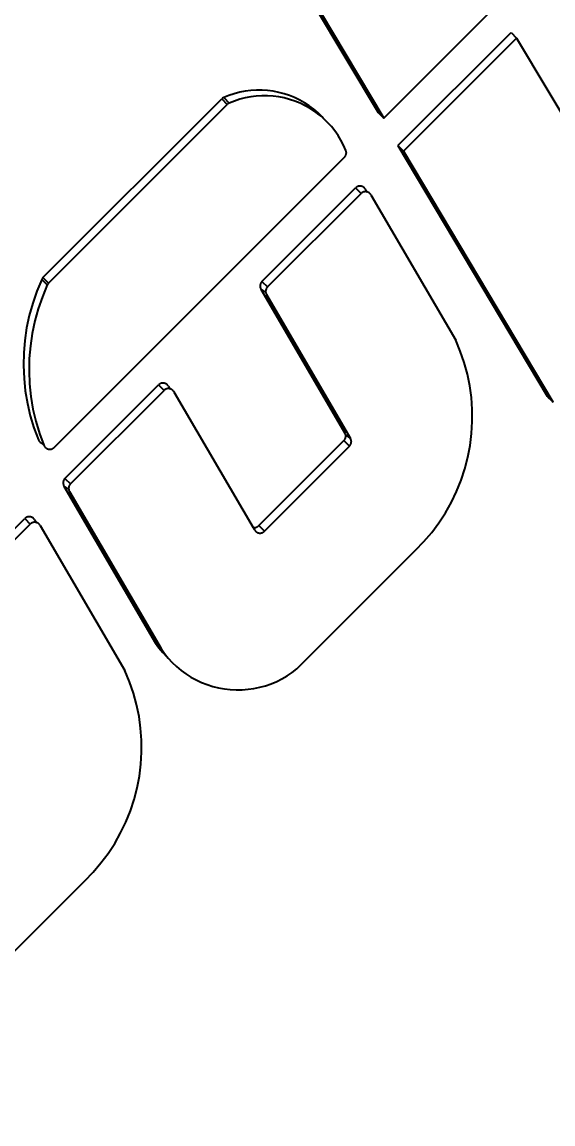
# Model space of a CAD drawing. Header units: millimetres. Extents: x 5625199 to 7433318, y -3316392 to -2552493.
# Drawn here: x 5960301.7 to 5960388.9, y -2698043.6 to -2697862.4 of the extents above; entities that cross this region are included whole.
import ezdxf

# ---------------------------------------------------------------- set-up
doc = ezdxf.new("R2010")
doc.units = ezdxf.units.MM
doc.header["$PDMODE"] = 35
doc.header["$PDSIZE"] = -10
doc.layers.add('155', color=155, linetype='Continuous')
doc.styles.add('标注-尺寸', font='simplex.shx', dxfattribs={"width": 0.7})
doc.dimstyles.new('MS55', dxfattribs={"dimscale": 0, "dimtxt": 5, "dimasz": 1, "dimexe": 1, "dimexo": 0.8, "dimgap": 1, "dimtad": 1, "dimdec": 0, "dimrnd": 5, "dimdsep": 46, "dimtxsty": '标注-尺寸', "dimblk": 'ARCHTICK', "dimcen": 0, "dimdle": 0.5, "dimclrd": 256, "dimclre": 256, "dimclrt": 50, "dimadec": 0, "dimazin": 0, "dimtfac": 1, "dimtdec": 0, "dimtix": 1, "dimtofl": 0, "dimtmove": 2, "dimatfit": 3, "dimldrblk": 'jt2', "dimfxl": 6, "dimfxlon": 1, "dimtvp": 1, "dimtolj": 1, "dimtzin": 0, "dimarcsym": 0})

# ---------------------------------------------------------------- blocks, each defined once
blk = doc.blocks.new('G$C09184D01')
at = {"color": 8}
for p, q in [((367.23, 406.83), (377.66, 389.33)), ((368.15, 405.92), (378.58, 388.41)), ((378.58, 388.41), (397.17, 407)), ((380.91, 383.89), (399.5, 402.48)), ((399.5, 402.48), (400.41, 401.56)), ((381.82, 382.97), (400.41, 401.56)), ((400.41, 401.56), (414.27, 378.3)), ((322.58, 362.18), (351.96, 391.57)), ((352.01, 391.61), (351.96, 391.57)), ((351.96, 391.57), (352.88, 390.65)), ((352.06, 391.65), (352.01, 391.61)), ((352.11, 391.69), (352.06, 391.65)), ((352.17, 391.72), (352.11, 391.69)), ((352.22, 391.75), (352.17, 391.72)), ((352.28, 391.78), (352.22, 391.75)), ((353.14, 392.13), (352.28, 391.78)), ((352.28, 391.78), (353.19, 390.87)), ((354.02, 392.41), (353.14, 392.13)), ((354.91, 392.65), (354.02, 392.41)), ((354.93, 391.5), (354.05, 391.21)), ((355.82, 392.82), (354.91, 392.65)), ((355.82, 391.73), (354.93, 391.5)), ((356.73, 392.94), (355.82, 392.82)), ((356.73, 391.91), (355.82, 391.73)), ((357.65, 393), (356.73, 392.94)), ((357.64, 392.03), (356.73, 391.91)), ((358.57, 392.08), (357.64, 392.03)), ((358.58, 392.99), (357.65, 393)), ((359.49, 392.08), (358.57, 392.08)), ((359.5, 392.93), (358.58, 392.99)), ((360.41, 392.02), (359.49, 392.08)), ((360.41, 392.82), (359.5, 392.93)), ((361.32, 392.64), (360.41, 392.82)), ((361.33, 391.9), (360.41, 392.02)), ((362.21, 392.4), (361.32, 392.64)), ((362.23, 391.73), (361.33, 391.9)), ((363.09, 392.11), (362.21, 392.4)), ((363.12, 391.49), (362.23, 391.73)), ((363.94, 391.77), (363.09, 392.11)), ((364, 391.2), (363.12, 391.49)), ((364.77, 391.36), (363.94, 391.77)), ((365.58, 390.91), (364.77, 391.36)), ((323.5, 361.27), (352.88, 390.65)), ((352.92, 390.7), (352.88, 390.65)), ((352.97, 390.74), (352.92, 390.7)), ((353.03, 390.78), (352.97, 390.74)), ((353.08, 390.81), (353.03, 390.78)), ((353.14, 390.84), (353.08, 390.81)), ((353.19, 390.87), (353.14, 390.84)), ((354.05, 391.21), (353.19, 390.87)), ((364.85, 390.85), (364, 391.2)), ((365.68, 390.45), (364.85, 390.85)), ((366.35, 390.41), (365.58, 390.91)), ((366.49, 390), (365.68, 390.45)), ((367.09, 389.86), (366.35, 390.41)), ((367.26, 389.5), (366.49, 390)), ((367.79, 389.26), (367.09, 389.86)), ((368, 388.94), (367.26, 389.5)), ((368.45, 388.62), (367.79, 389.26)), ((368.45, 388.62), (368, 388.94)), ((368.65, 388.39), (368.45, 388.62)), ((368.7, 388.35), (368.65, 388.39)), ((369.36, 387.7), (368.7, 388.35)), ((377.66, 389.33), (378.58, 388.41)), ((369.98, 387.02), (369.36, 387.7)), ((370.56, 386.3), (369.98, 387.02)), ((371.09, 385.54), (370.56, 386.3)), ((371.56, 384.76), (371.09, 385.54)), ((371.99, 383.94), (371.56, 384.76)), ((372.36, 383.09), (371.99, 383.94)), ((372.33, 382.25), (372.36, 382.31)), ((372.39, 383.03), (372.36, 383.09)), ((372.36, 382.31), (372.38, 382.37)), ((372.38, 382.37), (372.4, 382.43)), ((372.41, 382.97), (372.39, 383.03)), ((372.4, 382.43), (372.42, 382.5)), ((372.42, 382.9), (372.41, 382.97)), ((372.43, 382.83), (372.42, 382.9)), ((372.42, 382.5), (372.43, 382.57)), ((372.44, 382.77), (372.43, 382.83)), ((372.43, 382.57), (372.44, 382.63)), ((372.44, 382.7), (372.44, 382.77)), ((372.44, 382.63), (372.44, 382.7)), ((380.91, 383.89), (405.46, 342.68)), ((380.91, 383.89), (381.82, 382.97)), ((381.82, 382.97), (406.37, 341.77)), ((324.43, 334.27), (372.14, 381.97)), ((372.14, 381.97), (372.18, 382.02)), ((372.18, 382.02), (372.22, 382.08)), ((372.22, 382.08), (372.26, 382.13)), ((372.26, 382.13), (372.3, 382.19)), ((372.3, 382.19), (372.33, 382.25)), ((358.57, 361.55), (373.94, 376.92)), ((373.99, 376.97), (373.94, 376.92)), ((373.94, 376.92), (374.86, 376.01)), ((374.05, 377.01), (373.99, 376.97)), ((374.1, 377.05), (374.05, 377.01)), ((374.16, 377.09), (374.1, 377.05)), ((374.22, 377.12), (374.16, 377.09)), ((374.28, 377.15), (374.22, 377.12)), ((374.34, 377.17), (374.28, 377.15)), ((374.41, 377.19), (374.34, 377.17)), ((374.47, 377.21), (374.41, 377.19)), ((374.54, 377.22), (374.47, 377.21)), ((374.61, 377.23), (374.54, 377.22)), ((374.67, 377.23), (374.61, 377.23)), ((374.74, 377.23), (374.67, 377.23)), ((374.81, 377.22), (374.74, 377.23)), ((374.88, 377.21), (374.81, 377.22)), ((374.94, 377.19), (374.88, 377.21)), ((375.01, 377.17), (374.94, 377.19)), ((375.07, 377.15), (375.01, 377.17)), ((375.13, 377.12), (375.07, 377.15)), ((375.19, 377.09), (375.13, 377.12)), ((375.25, 377.06), (375.19, 377.09)), ((375.3, 377.02), (375.25, 377.06)), ((375.35, 376.98), (375.3, 377.02)), ((375.4, 376.93), (375.35, 376.98)), ((375.45, 376.88), (375.4, 376.93)), ((375.49, 376.83), (375.45, 376.88)), ((359.48, 360.64), (374.86, 376.01)), ((374.91, 376.06), (374.86, 376.01)), ((374.96, 376.1), (374.91, 376.06)), ((375.01, 376.14), (374.96, 376.1)), ((375.07, 376.18), (375.01, 376.14)), ((375.13, 376.21), (375.07, 376.18)), ((375.19, 376.24), (375.13, 376.21)), ((375.26, 376.26), (375.19, 376.24)), ((375.32, 376.28), (375.26, 376.26)), ((375.39, 376.3), (375.32, 376.28)), ((375.45, 376.31), (375.39, 376.3)), ((375.52, 376.31), (375.45, 376.31)), ((375.53, 376.77), (375.49, 376.83)), ((375.59, 376.32), (375.52, 376.31)), ((375.57, 376.72), (375.53, 376.77)), ((375.82, 376.29), (375.57, 376.72)), ((375.65, 376.31), (375.59, 376.32)), ((375.72, 376.31), (375.65, 376.31)), ((375.79, 376.3), (375.72, 376.31)), ((375.85, 376.28), (375.79, 376.3)), ((375.82, 376.29), (375.85, 376.28)), ((375.92, 376.26), (375.85, 376.28)), ((375.98, 376.24), (375.92, 376.26)), ((376.04, 376.21), (375.98, 376.24)), ((376.1, 376.18), (376.04, 376.21)), ((376.16, 376.14), (376.1, 376.18)), ((376.22, 376.11), (376.16, 376.14)), ((376.27, 376.06), (376.22, 376.11)), ((376.32, 376.02), (376.27, 376.06)), ((376.36, 375.97), (376.32, 376.02)), ((376.41, 375.92), (376.36, 375.97)), ((376.45, 375.86), (376.41, 375.92)), ((376.48, 375.8), (376.45, 375.86)), ((376.48, 375.8), (390.41, 351.92)), ((322.37, 361.88), (321.57, 359.96)), ((322.4, 361.94), (322.37, 361.88)), ((322.37, 361.88), (323.29, 360.97)), ((322.43, 361.99), (322.4, 361.94)), ((322.46, 362.04), (322.43, 361.99)), ((322.5, 362.09), (322.46, 362.04)), ((323.29, 360.97), (322.48, 359.04)), ((322.54, 362.14), (322.5, 362.09)), ((322.58, 362.18), (322.54, 362.14)), ((322.58, 362.18), (323.5, 361.27)), ((323.31, 361.02), (323.29, 360.97)), ((323.34, 361.08), (323.31, 361.02)), ((323.38, 361.13), (323.34, 361.08)), ((323.41, 361.18), (323.38, 361.13)), ((323.45, 361.23), (323.41, 361.18)), ((323.5, 361.27), (323.45, 361.23)), ((358.28, 360.98), (358.27, 360.92)), ((358.27, 360.92), (358.27, 360.85)), ((358.27, 360.85), (358.27, 360.79)), ((358.27, 360.79), (358.27, 360.72)), ((358.27, 360.72), (358.28, 360.66)), ((358.29, 361.05), (358.28, 360.98)), ((358.28, 360.66), (358.29, 360.6)), ((358.31, 361.11), (358.29, 361.05)), ((358.29, 360.6), (358.3, 360.53)), ((358.3, 360.53), (358.32, 360.47)), ((358.33, 361.17), (358.31, 361.11)), ((358.35, 361.23), (358.33, 361.17)), ((358.38, 361.29), (358.35, 361.23)), ((358.41, 361.35), (358.38, 361.29)), ((358.45, 361.4), (358.41, 361.35)), ((358.48, 361.45), (358.45, 361.4)), ((358.52, 361.5), (358.48, 361.45)), ((358.57, 361.55), (358.52, 361.5)), ((358.57, 361.55), (359.48, 360.64)), ((359.4, 360.54), (359.36, 360.49)), ((359.44, 360.59), (359.4, 360.54)), ((359.48, 360.64), (359.44, 360.59)), ((321.57, 359.96), (320.89, 357.98)), ((322.48, 359.04), (321.8, 357.07)), ((358.32, 360.47), (358.35, 360.41)), ((358.35, 360.41), (358.38, 360.35)), ((358.38, 360.35), (358.41, 360.3)), ((358.41, 360.3), (372.2, 336.63)), ((358.41, 360.3), (359.19, 359.75)), ((359.19, 360.07), (359.18, 360.01)), ((359.18, 360.01), (359.18, 359.94)), ((359.18, 359.94), (359.18, 359.88)), ((359.18, 359.88), (359.18, 359.81)), ((359.18, 359.81), (359.19, 359.75)), ((359.2, 360.13), (359.19, 360.07)), ((359.19, 359.75), (359.2, 359.68)), ((359.22, 360.2), (359.2, 360.13)), ((359.2, 359.68), (359.22, 359.62)), ((359.24, 360.26), (359.22, 360.2)), ((359.22, 359.62), (359.24, 359.56)), ((359.26, 360.32), (359.24, 360.26)), ((359.24, 359.56), (359.26, 359.5)), ((359.29, 360.38), (359.26, 360.32)), ((359.26, 359.5), (359.29, 359.44)), ((359.32, 360.43), (359.29, 360.38)), ((359.29, 359.44), (359.32, 359.38)), ((359.36, 360.49), (359.32, 360.43)), ((359.32, 359.38), (373.12, 335.72)), ((320.89, 357.98), (320.33, 355.97)), ((321.8, 357.07), (321.24, 355.06)), ((320.33, 355.97), (319.9, 353.93)), ((319.9, 353.93), (319.59, 351.87)), ((321.24, 355.06), (320.81, 353.02)), ((319.59, 351.87), (319.42, 349.79)), ((320.81, 353.02), (320.51, 350.96)), ((391.17, 350.1), (390.41, 351.92)), ((319.42, 349.79), (319.38, 347.71)), ((320.51, 350.96), (320.33, 348.88)), ((391.81, 348.24), (391.17, 350.1)), ((320.33, 348.88), (320.29, 346.8)), ((392.33, 346.33), (391.81, 348.24)), ((319.38, 347.71), (319.47, 345.62)), ((320.29, 346.8), (320.38, 344.71)), ((392.72, 344.4), (392.33, 346.33)), ((319.47, 345.62), (319.68, 343.55)), ((320.38, 344.71), (320.6, 342.64)), ((326.19, 329.17), (341.57, 344.55)), ((341.62, 344.59), (341.57, 344.55)), ((341.57, 344.55), (342.48, 343.63)), ((341.67, 344.63), (341.62, 344.59)), ((341.72, 344.67), (341.67, 344.63)), ((341.78, 344.71), (341.72, 344.67)), ((341.84, 344.74), (341.78, 344.71)), ((341.9, 344.77), (341.84, 344.74)), ((341.96, 344.79), (341.9, 344.77)), ((342.03, 344.81), (341.96, 344.79)), ((342.09, 344.83), (342.03, 344.81)), ((342.16, 344.84), (342.09, 344.83)), ((342.23, 344.85), (342.16, 344.84)), ((342.3, 344.85), (342.23, 344.85)), ((342.36, 344.85), (342.3, 344.85)), ((342.43, 344.84), (342.36, 344.85)), ((342.5, 344.83), (342.43, 344.84)), ((342.56, 344.82), (342.5, 344.83)), ((342.63, 344.8), (342.56, 344.82)), ((342.69, 344.77), (342.63, 344.8)), ((342.75, 344.74), (342.69, 344.77)), ((342.81, 344.71), (342.75, 344.74)), ((342.87, 344.68), (342.81, 344.71)), ((342.92, 344.64), (342.87, 344.68)), ((342.98, 344.6), (342.92, 344.64)), ((343.03, 344.55), (342.98, 344.6)), ((343.07, 344.5), (343.03, 344.55)), ((343.11, 344.45), (343.07, 344.5)), ((343.15, 344.39), (343.11, 344.45)), ((343.19, 344.34), (343.15, 344.39)), ((343.19, 344.34), (343.44, 343.91)), ((392.99, 342.45), (392.72, 344.4)), ((319.68, 343.55), (320.03, 341.5)), ((320.6, 342.64), (320.94, 340.58)), ((327.1, 328.26), (342.48, 343.63)), ((342.53, 343.68), (342.48, 343.63)), ((342.58, 343.72), (342.53, 343.68)), ((342.63, 343.76), (342.58, 343.72)), ((342.69, 343.8), (342.63, 343.76)), ((342.75, 343.83), (342.69, 343.8)), ((342.81, 343.86), (342.75, 343.83)), ((342.88, 343.88), (342.81, 343.86)), ((342.94, 343.9), (342.88, 343.88)), ((343.01, 343.92), (342.94, 343.9)), ((343.07, 343.93), (343.01, 343.92)), ((343.14, 343.93), (343.07, 343.93)), ((343.21, 343.94), (343.14, 343.93)), ((343.28, 343.93), (343.21, 343.94)), ((343.34, 343.93), (343.28, 343.93)), ((343.41, 343.92), (343.34, 343.93)), ((343.47, 343.9), (343.41, 343.92)), ((343.44, 343.91), (343.47, 343.9)), ((343.54, 343.88), (343.47, 343.9)), ((343.6, 343.86), (343.54, 343.88)), ((343.66, 343.83), (343.6, 343.86)), ((343.72, 343.8), (343.66, 343.83)), ((343.78, 343.77), (343.72, 343.8)), ((343.84, 343.73), (343.78, 343.77)), ((343.89, 343.68), (343.84, 343.73)), ((343.94, 343.64), (343.89, 343.68)), ((343.98, 343.59), (343.94, 343.64)), ((344.03, 343.54), (343.98, 343.59)), ((344.07, 343.48), (344.03, 343.54)), ((344.1, 343.42), (344.07, 343.48)), ((344.1, 343.42), (357.1, 321.12)), ((393.13, 340.48), (392.99, 342.45)), ((405.46, 342.68), (405.49, 342.62)), ((405.49, 342.62), (405.53, 342.57)), ((405.53, 342.57), (405.58, 342.52)), ((405.58, 342.52), (405.62, 342.47)), ((405.62, 342.47), (405.67, 342.42)), ((405.67, 342.42), (405.73, 342.38)), ((320.03, 341.5), (320.5, 339.47)), ((405.73, 342.38), (405.78, 342.34)), ((405.78, 342.34), (405.81, 342.32)), ((405.81, 342.32), (406.37, 341.77)), ((406.37, 341.77), (406.41, 341.71)), ((320.5, 339.47), (321.1, 337.47)), ((320.94, 340.58), (321.42, 338.56)), ((393.14, 338.51), (393.13, 340.48)), ((321.1, 337.47), (321.83, 335.52)), ((321.42, 338.56), (322.02, 336.56)), ((393.03, 336.54), (393.14, 338.51)), ((321.83, 335.52), (321.86, 335.46)), ((321.86, 335.46), (321.89, 335.4)), ((321.89, 335.4), (321.92, 335.35)), ((321.92, 335.35), (321.96, 335.29)), ((321.96, 335.29), (322, 335.24)), ((322, 335.24), (322.04, 335.19)), ((322.02, 336.56), (322.74, 334.61)), ((322.04, 335.19), (322.09, 335.15)), ((358.06, 321.4), (372.04, 335.38)), ((372.04, 335.38), (372.08, 335.43)), ((372.04, 335.38), (372.95, 334.47)), ((372.08, 335.43), (372.13, 335.48)), ((372.13, 335.48), (372.16, 335.53)), ((372.16, 335.53), (372.2, 335.58)), ((372.23, 336.57), (372.2, 336.63)), ((372.2, 335.58), (372.23, 335.64)), ((372.26, 336.52), (372.23, 336.57)), ((372.23, 335.64), (372.26, 335.7)), ((372.28, 336.46), (372.26, 336.52)), ((372.26, 335.7), (372.28, 335.76)), ((372.3, 336.39), (372.28, 336.46)), ((372.28, 335.76), (372.3, 335.82)), ((372.32, 336.33), (372.3, 336.39)), ((372.3, 335.82), (372.32, 335.88)), ((372.33, 336.27), (372.32, 336.33)), ((372.32, 335.88), (372.33, 335.95)), ((372.34, 336.2), (372.33, 336.27)), ((372.33, 336.27), (373.12, 335.72)), ((372.33, 335.95), (372.34, 336.01)), ((372.34, 336.14), (372.34, 336.2)), ((372.34, 336.07), (372.34, 336.14)), ((372.34, 336.01), (372.34, 336.07)), ((373.15, 335.66), (373.12, 335.72)), ((373.17, 335.6), (373.15, 335.66)), ((373.2, 335.54), (373.17, 335.6)), ((373.22, 335.48), (373.2, 335.54)), ((373.23, 335.42), (373.22, 335.48)), ((373.24, 335.35), (373.23, 335.42)), ((373.25, 335.29), (373.24, 335.35)), ((373.26, 335.23), (373.25, 335.29)), ((373.26, 335.16), (373.26, 335.23)), ((392.78, 334.58), (393.03, 336.54)), ((322.09, 335.15), (322.14, 335.1)), ((322.14, 335.1), (322.19, 335.06)), ((322.19, 335.06), (322.25, 335.03)), ((322.25, 335.03), (322.3, 335)), ((322.3, 335), (322.36, 334.97)), ((322.36, 334.97), (322.39, 334.95)), ((322.39, 334.95), (322.74, 334.61)), ((322.74, 334.61), (322.77, 334.55)), ((322.77, 334.55), (322.8, 334.49)), ((322.8, 334.49), (322.83, 334.43)), ((322.83, 334.43), (322.87, 334.38)), ((322.87, 334.38), (322.91, 334.33)), ((322.91, 334.33), (322.96, 334.28)), ((322.96, 334.28), (323, 334.23)), ((323, 334.23), (323.05, 334.19)), ((323.05, 334.19), (323.1, 334.15)), ((323.1, 334.15), (323.16, 334.12)), ((323.16, 334.12), (323.22, 334.08)), ((323.22, 334.08), (323.28, 334.05)), ((323.28, 334.05), (323.34, 334.03)), ((323.34, 334.03), (323.4, 334.01)), ((323.4, 334.01), (323.46, 333.99)), ((323.46, 333.99), (323.53, 333.98)), ((323.53, 333.98), (323.59, 333.97)), ((323.59, 333.97), (323.66, 333.96)), ((323.66, 333.96), (323.72, 333.96)), ((323.72, 333.96), (323.79, 333.97)), ((323.79, 333.97), (323.85, 333.98)), ((323.85, 333.98), (323.92, 333.99)), ((323.92, 333.99), (323.98, 334)), ((323.98, 334), (324.04, 334.02)), ((324.04, 334.02), (324.11, 334.05)), ((324.11, 334.05), (324.16, 334.08)), ((324.16, 334.08), (324.22, 334.11)), ((324.22, 334.11), (324.28, 334.14)), ((324.28, 334.14), (324.33, 334.18)), ((324.33, 334.18), (324.38, 334.22)), ((324.38, 334.22), (324.43, 334.27)), ((358.98, 320.49), (372.95, 334.47)), ((372.95, 334.47), (373, 334.51)), ((373, 334.51), (373.04, 334.56)), ((373.04, 334.56), (373.08, 334.62)), ((373.08, 334.62), (373.11, 334.67)), ((373.11, 334.67), (373.14, 334.73)), ((373.14, 334.73), (373.17, 334.78)), ((373.17, 334.78), (373.19, 334.84)), ((373.19, 334.84), (373.21, 334.91)), ((373.21, 334.91), (373.23, 334.97)), ((373.23, 334.97), (373.24, 335.03)), ((373.24, 335.03), (373.25, 335.1)), ((373.25, 335.1), (373.26, 335.16)), ((392.41, 332.64), (392.78, 334.58)), ((391.92, 330.73), (392.41, 332.64)), ((391.3, 328.86), (391.92, 330.73)), ((325.9, 328.6), (325.89, 328.54)), ((325.89, 328.54), (325.89, 328.47)), ((325.89, 328.47), (325.89, 328.41)), ((325.89, 328.41), (325.89, 328.35)), ((325.89, 328.35), (325.9, 328.28)), ((325.91, 328.67), (325.9, 328.6)), ((325.9, 328.28), (325.91, 328.22)), ((325.93, 328.73), (325.91, 328.67)), ((325.91, 328.22), (325.93, 328.15)), ((325.95, 328.79), (325.93, 328.73)), ((325.93, 328.15), (325.95, 328.09)), ((325.97, 328.85), (325.95, 328.79)), ((325.95, 328.09), (325.97, 328.03)), ((326, 328.91), (325.97, 328.85)), ((325.97, 328.03), (326, 327.97)), ((326.03, 328.97), (326, 328.91)), ((326, 327.97), (326.03, 327.92)), ((326.07, 329.02), (326.03, 328.97)), ((326.1, 329.07), (326.07, 329.02)), ((326.15, 329.12), (326.1, 329.07)), ((326.19, 329.17), (326.15, 329.12)), ((326.19, 329.17), (327.1, 328.26)), ((326.89, 327.94), (326.86, 327.88)), ((326.91, 328), (326.89, 327.94)), ((326.94, 328.05), (326.91, 328)), ((326.98, 328.11), (326.94, 328.05)), ((327.02, 328.16), (326.98, 328.11)), ((327.06, 328.21), (327.02, 328.16)), ((327.1, 328.26), (327.06, 328.21)), ((390.56, 327.03), (391.3, 328.86)), ((326.03, 327.92), (341.08, 302.1)), ((326.03, 327.92), (326.81, 327.37)), ((326.81, 327.69), (326.8, 327.63)), ((326.8, 327.63), (326.8, 327.56)), ((326.8, 327.56), (326.8, 327.5)), ((326.8, 327.5), (326.8, 327.43)), ((326.8, 327.43), (326.81, 327.37)), ((326.82, 327.75), (326.81, 327.69)), ((326.81, 327.37), (326.82, 327.3)), ((326.84, 327.82), (326.82, 327.75)), ((326.82, 327.3), (326.84, 327.24)), ((326.86, 327.88), (326.84, 327.82)), ((326.84, 327.24), (326.86, 327.18)), ((326.86, 327.18), (326.88, 327.12)), ((326.88, 327.12), (326.91, 327.06)), ((326.91, 327.06), (326.94, 327)), ((326.94, 327), (341.99, 301.19)), ((389.7, 325.25), (390.56, 327.03)), ((388.73, 323.53), (389.7, 325.25)), ((304.21, 307.19), (319.59, 322.57)), ((319.64, 322.62), (319.59, 322.57)), ((319.59, 322.57), (320.5, 321.66)), ((319.69, 322.66), (319.64, 322.62)), ((319.75, 322.7), (319.69, 322.66)), ((319.8, 322.73), (319.75, 322.7)), ((319.86, 322.77), (319.8, 322.73)), ((319.92, 322.79), (319.86, 322.77)), ((319.99, 322.82), (319.92, 322.79)), ((320.05, 322.84), (319.99, 322.82)), ((320.12, 322.85), (320.05, 322.84)), ((320.18, 322.86), (320.12, 322.85)), ((320.25, 322.87), (320.18, 322.86)), ((320.32, 322.87), (320.25, 322.87)), ((320.39, 322.87), (320.32, 322.87)), ((320.45, 322.86), (320.39, 322.87)), ((320.52, 322.85), (320.45, 322.86)), ((320.59, 322.84), (320.52, 322.85)), ((320.65, 322.82), (320.59, 322.84)), ((320.71, 322.8), (320.65, 322.82)), ((320.77, 322.77), (320.71, 322.8)), ((320.83, 322.74), (320.77, 322.77)), ((320.89, 322.7), (320.83, 322.74)), ((320.95, 322.66), (320.89, 322.7)), ((321, 322.62), (320.95, 322.66)), ((321.05, 322.57), (321, 322.62)), ((321.09, 322.52), (321.05, 322.57)), ((321.14, 322.47), (321.09, 322.52)), ((387.65, 321.87), (388.73, 323.53)), ((305.13, 306.28), (320.5, 321.66)), ((320.55, 321.7), (320.5, 321.66)), ((320.6, 321.75), (320.55, 321.7)), ((320.66, 321.78), (320.6, 321.75)), ((320.72, 321.82), (320.66, 321.78)), ((320.78, 321.85), (320.72, 321.82)), ((320.84, 321.88), (320.78, 321.85)), ((320.9, 321.9), (320.84, 321.88)), ((320.96, 321.92), (320.9, 321.9)), ((321.03, 321.94), (320.96, 321.92)), ((321.1, 321.95), (321.03, 321.94)), ((321.16, 321.96), (321.1, 321.95)), ((321.18, 322.42), (321.14, 322.47)), ((321.23, 321.96), (321.16, 321.96)), ((321.21, 322.36), (321.18, 322.42)), ((321.21, 322.36), (321.46, 321.93)), ((321.3, 321.96), (321.23, 321.96)), ((321.37, 321.95), (321.3, 321.96)), ((321.43, 321.94), (321.37, 321.95)), ((321.5, 321.93), (321.43, 321.94)), ((321.46, 321.93), (321.5, 321.93)), ((321.56, 321.91), (321.5, 321.93)), ((321.63, 321.88), (321.56, 321.91)), ((321.69, 321.86), (321.63, 321.88)), ((321.75, 321.82), (321.69, 321.86)), ((321.8, 321.79), (321.75, 321.82)), ((321.86, 321.75), (321.8, 321.79)), ((321.91, 321.71), (321.86, 321.75)), ((321.96, 321.66), (321.91, 321.71)), ((322.01, 321.61), (321.96, 321.66)), ((322.05, 321.56), (322.01, 321.61)), ((322.09, 321.51), (322.05, 321.56)), ((322.13, 321.45), (322.09, 321.51)), ((322.13, 321.45), (336.05, 297.56)), ((357.1, 321.12), (357.13, 321.12)), ((357.1, 321.12), (357.35, 320.7)), ((357.13, 321.12), (357.2, 321.11)), ((357.2, 321.11), (357.27, 321.1)), ((357.27, 321.1), (357.33, 321.1)), ((357.33, 321.1), (357.4, 321.1)), ((357.35, 320.7), (357.39, 320.64)), ((357.4, 321.1), (357.47, 321.11)), ((357.47, 321.11), (357.54, 321.12)), ((357.54, 321.12), (357.6, 321.13)), ((357.6, 321.13), (357.67, 321.15)), ((357.67, 321.15), (357.73, 321.18)), ((357.73, 321.18), (357.79, 321.21)), ((357.79, 321.21), (357.85, 321.24)), ((357.85, 321.24), (357.91, 321.27)), ((357.91, 321.27), (357.96, 321.31)), ((357.96, 321.31), (358.01, 321.36)), ((358.01, 321.36), (358.06, 321.4)), ((358.06, 321.4), (358.98, 320.49)), ((386.47, 320.29), (387.65, 321.87)), ((357.39, 320.64), (357.43, 320.59)), ((357.43, 320.59), (357.47, 320.53)), ((357.47, 320.53), (357.52, 320.48)), ((357.52, 320.48), (357.57, 320.44)), ((357.57, 320.44), (357.62, 320.4)), ((357.62, 320.4), (357.67, 320.36)), ((357.67, 320.36), (357.73, 320.32)), ((357.73, 320.32), (357.79, 320.29)), ((357.79, 320.29), (357.85, 320.26)), ((357.85, 320.26), (357.92, 320.24)), ((357.92, 320.24), (357.98, 320.22)), ((357.98, 320.22), (358.05, 320.2)), ((358.05, 320.2), (358.11, 320.19)), ((358.11, 320.19), (358.18, 320.19)), ((358.18, 320.19), (358.25, 320.19)), ((358.25, 320.19), (358.31, 320.19)), ((358.31, 320.19), (358.38, 320.19)), ((358.38, 320.19), (358.45, 320.21)), ((358.45, 320.21), (358.51, 320.22)), ((358.51, 320.22), (358.58, 320.24)), ((358.58, 320.24), (358.64, 320.27)), ((358.64, 320.27), (358.7, 320.29)), ((358.7, 320.29), (358.76, 320.33)), ((358.76, 320.33), (358.82, 320.36)), ((358.82, 320.36), (358.87, 320.4)), ((358.87, 320.4), (358.93, 320.44)), ((358.93, 320.44), (358.98, 320.49)), ((385.18, 318.79), (386.47, 320.29)), ((364.29, 297.87), (383.81, 317.38)), ((383.81, 317.38), (385.18, 318.79)), ((341.08, 302.1), (341.64, 301.3)), ((341.08, 302.1), (341.99, 301.19)), ((341.64, 301.3), (342.26, 300.54)), ((341.99, 301.19), (342.56, 300.39)), ((342.26, 300.54), (342.92, 299.82)), ((342.56, 300.39), (343.17, 299.63)), ((342.92, 299.82), (343.17, 299.63)), ((343.17, 299.63), (343.83, 298.91)), ((336.81, 295.75), (336.05, 297.56)), ((343.83, 298.91), (344.54, 298.24)), ((344.54, 298.24), (345.29, 297.61)), ((345.29, 297.61), (346.08, 297.04)), ((362.71, 296.72), (363.52, 297.27)), ((363.52, 297.27), (364.29, 297.87)), ((337.45, 293.88), (336.81, 295.75)), ((346.08, 297.04), (346.9, 296.51)), ((346.9, 296.51), (347.76, 296.04)), ((347.76, 296.04), (348.64, 295.63)), ((348.64, 295.63), (349.55, 295.27)), ((359.16, 295.09), (360.08, 295.41)), ((360.08, 295.41), (360.99, 295.79)), ((360.99, 295.79), (361.86, 296.23)), ((361.86, 296.23), (362.71, 296.72)), ((337.97, 291.98), (337.45, 293.88)), ((349.55, 295.27), (350.48, 294.97)), ((350.48, 294.97), (351.43, 294.74)), ((351.43, 294.74), (352.39, 294.56)), ((352.39, 294.56), (353.36, 294.45)), ((353.36, 294.45), (354.34, 294.4)), ((354.34, 294.4), (355.32, 294.41)), ((355.32, 294.41), (356.29, 294.49)), ((356.29, 294.49), (357.26, 294.63)), ((357.26, 294.63), (358.22, 294.83)), ((358.22, 294.83), (359.16, 295.09)), ((338.37, 290.05), (337.97, 291.98)), ((338.63, 288.09), (338.37, 290.05)), ((338.77, 286.13), (338.63, 288.09)), ((338.79, 284.15), (338.77, 286.13)), ((338.67, 282.18), (338.79, 284.15)), ((338.43, 280.23), (338.67, 282.18)), ((338.06, 278.29), (338.43, 280.23)), ((337.56, 276.38), (338.06, 278.29)), ((336.94, 274.5), (337.56, 276.38)), ((336.2, 272.67), (336.94, 274.5)), ((335.35, 270.89), (336.2, 272.67)), ((334.38, 269.17), (335.35, 270.89)), ((333.3, 267.52), (334.38, 269.17)), ((332.11, 265.94), (333.3, 267.52)), ((330.83, 264.44), (332.11, 265.94)), ((309.94, 243.51), (329.45, 263.03)), ((329.45, 263.03), (330.83, 264.44))]:
    blk.add_line(p, q, dxfattribs=at)
blk = doc.blocks.new('_ArchTick')
at = {"color": 0, "linetype": 'ByBlock', "const_width": 0.4}
blk.add_lwpolyline([(-0.5, -0.5), (0.5, 0.5)], dxfattribs=at)
blk = doc.blocks.new('*D984')
at = {"layer": '155', "lineweight": -2, "ltscale": 500, "transparency": 16777216}
for p, q in [((5957444.95, -2698844.42), (5957444.95, -2697473.96)), ((5957641.56, -2697490.34), (5957412.18, -2697490.34)), ((5957641.56, -2698828.04), (5957412.18, -2698828.04))]:
    blk.add_line(p, q, dxfattribs=at)
at = {"layer": 'Defpoints', "color": 0, "transparency": 16777216}
for p in [(5957444.95, -2697490.34), (5960431.4, -2697490.34), (5958163.19, -2698828.04)]:
    blk.add_point(p, dxfattribs=at)
at = {"layer": '155', "linetype": 'ByBlock', "lineweight": -2, "transparency": 16777216, "xscale": 32.7684199026179, "yscale": 32.7684199026179, "zscale": 32.7684199026179}
for p, rotation in [((5957444.95, -2697490.34), 90), ((5957444.95, -2698828.04), 270)]:
    blk.add_blockref('_ArchTick', p, dxfattribs=dict(at, rotation=rotation))
at = {"layer": '155', "color": 50, "ltscale": 500, "transparency": 16777216, "insert": (5957330.26, -2698159.19), "char_height": 163.842, "attachment_point": 5, "rotation": 90, "style": '标注-尺寸'}
blk.add_mtext('\\A1;1340', dxfattribs=at)
blk = doc.blocks.new('jt2')
at = {"ltscale": 0.1}
blk.add_line((0, 0), (-1, 0), dxfattribs=at)
at = {"color": 6, "ltscale": 0.1}
blk.add_lwpolyline([(-1.2174, 1.2608), (-0.717, 1.5), (0.0191, 0), (-0.717, -1.5), (-1.2174, -1.2608), (0, 0), (-1.2174, 1.2608)], dxfattribs=at)
blk = doc.blocks.new('*D985')
at = {"layer": '155', "lineweight": -2, "ltscale": 500, "transparency": 16777216}
for p, q in [((5957088.27, -2697473.96), (5957088.27, -2699744.42)), ((5957284.88, -2697490.34), (5957055.5, -2697490.34)), ((5957284.88, -2699728.04), (5957055.5, -2699728.04))]:
    blk.add_line(p, q, dxfattribs=at)
at = {"layer": 'Defpoints', "color": 0, "transparency": 16777216}
for p in [(5960431.4, -2697490.34), (5957088.27, -2699728.04), (5960093.15, -2699728.04)]:
    blk.add_point(p, dxfattribs=at)
at = {"layer": '155', "linetype": 'ByBlock', "lineweight": -2, "transparency": 16777216, "xscale": 32.7684199026179, "yscale": 32.7684199026179, "zscale": 32.7684199026179}
for p, rotation in [((5957088.27, -2697490.34), 90), ((5957088.27, -2699728.04), 270)]:
    blk.add_blockref('_ArchTick', p, dxfattribs=dict(at, rotation=rotation))
at = {"layer": '155', "color": 50, "ltscale": 500, "transparency": 16777216, "insert": (5956973.58, -2698609.19), "char_height": 163.842, "attachment_point": 5, "rotation": 90, "style": '标注-尺寸'}
blk.add_mtext('\\A1;2240', dxfattribs=at)
blk = doc.blocks.new('*D987')
at = {"layer": '155', "lineweight": -2, "ltscale": 500, "transparency": 16777216}
for p, q in [((5959093.71, -2697303.61), (5959093.71, -2697074.23)), ((5960431.4, -2697303.61), (5960431.4, -2697074.23)), ((5959077.32, -2697107), (5960447.79, -2697107))]:
    blk.add_line(p, q, dxfattribs=at)
at = {"layer": 'Defpoints', "color": 0, "transparency": 16777216}
for p in [(5960431.4, -2697107), (5960431.4, -2697490.34), (5959093.71, -2698828.04)]:
    blk.add_point(p, dxfattribs=at)
at = {"layer": '155', "linetype": 'ByBlock', "lineweight": -2, "transparency": 16777216, "xscale": 32.7684199026179, "yscale": 32.7684199026179, "zscale": 32.7684199026179, "rotation": 180}
blk.add_blockref('_ArchTick', (5959093.71, -2697107), dxfattribs=at)
at = {"layer": '155', "linetype": 'ByBlock', "lineweight": -2, "transparency": 16777216, "xscale": 32.7684199026179, "yscale": 32.7684199026179, "zscale": 32.7684199026179}
blk.add_blockref('_ArchTick', (5960431.4, -2697107), dxfattribs=at)
at = {"layer": '155', "color": 50, "ltscale": 500, "transparency": 16777216, "insert": (5959762.55, -2696992.31), "char_height": 163.842, "attachment_point": 5, "style": '标注-尺寸'}
blk.add_mtext('\\A1;1340', dxfattribs=at)
blk = doc.blocks.new('*D991')
at = {"layer": '155', "lineweight": -2, "ltscale": 500, "transparency": 16777216}
for p, q in [((5957715.41, -2697000.68), (5957715.41, -2696771.3)), ((5962365.41, -2697000.68), (5962365.41, -2696771.3)), ((5962381.79, -2696804.06), (5957699.03, -2696804.06))]:
    blk.add_line(p, q, dxfattribs=at)
at = {"layer": 'Defpoints', "color": 0, "transparency": 16777216}
for p in [(5957715.41, -2696804.06), (5957715.41, -2698828.04), (5962365.41, -2698978.04)]:
    blk.add_point(p, dxfattribs=at)
at = {"layer": '155', "linetype": 'ByBlock', "lineweight": -2, "transparency": 16777216, "xscale": 32.7684199026179, "yscale": 32.7684199026179, "zscale": 32.7684199026179, "rotation": 180}
blk.add_blockref('_ArchTick', (5957715.41, -2696804.06), dxfattribs=at)
at = {"layer": '155', "linetype": 'ByBlock', "lineweight": -2, "transparency": 16777216, "xscale": 32.7684199026179, "yscale": 32.7684199026179, "zscale": 32.7684199026179}
blk.add_blockref('_ArchTick', (5962365.41, -2696804.06), dxfattribs=at)
at = {"layer": '155', "color": 50, "ltscale": 500, "transparency": 16777216, "insert": (5960040.41, -2696689.38), "char_height": 163.842, "attachment_point": 5, "style": '标注-尺寸'}
blk.add_mtext('\\A1;4650', dxfattribs=at)
blk = doc.blocks.new('*D993')
at = {"layer": '155', "lineweight": -2, "ltscale": 500, "transparency": 16777216}
for p, q in [((5962788.39, -2697792.15), (5962788.39, -2698461.32)), ((5962591.78, -2697808.54), (5962821.16, -2697808.54)), ((5962591.78, -2698444.93), (5962821.16, -2698444.93))]:
    blk.add_line(p, q, dxfattribs=at)
at = {"layer": 'Defpoints', "color": 0, "transparency": 16777216}
for p in [(5960749.6, -2697808.54), (5960113.21, -2698444.93), (5962788.39, -2698444.93)]:
    blk.add_point(p, dxfattribs=at)
at = {"layer": '155', "linetype": 'ByBlock', "lineweight": -2, "transparency": 16777216, "xscale": 32.76841990261786, "yscale": 32.76841990261786, "zscale": 32.76841990261786}
for p, rotation in [((5962788.39, -2697808.54), 90), ((5962788.39, -2698444.93), 270)]:
    blk.add_blockref('_ArchTick', p, dxfattribs=dict(at, rotation=rotation))
at = {"layer": '155', "color": 50, "ltscale": 500, "transparency": 16777216, "insert": (5962673.7, -2698126.74), "char_height": 163.842, "attachment_point": 5, "rotation": 90, "style": '标注-尺寸'}
blk.add_mtext('\\A1;635', dxfattribs=at)

msp = doc.modelspace()

# ---------------------------------------------------------------- block references
at = {"layer": '155', "ltscale": 500}
msp.add_blockref('G$C09184D01', (5959982.54, -2698266.61), dxfattribs=at)

# ---------------------------------------------------------------- dimensions: what is measured, and where the dimension line sits
for base, p1, p2, picture, middle in [((5957715.41, -2696804.06), (5962365.41, -2698978.04), (5957715.41, -2698828.04), '*D991', (5960040.41, -2696689.38)), ((5960431.4, -2697107), (5959093.71, -2698828.04), (5960431.4, -2697490.34), '*D987', (5959762.55, -2696992.31))]:
    dim = msp.add_linear_dim(base=base, p1=p1, p2=p2, dimstyle='MS55', override={"dimscale": 32.76842, "dimlfac": -1}, dxfattribs=at)
    dim.commit()
    dim.dimension.update_dxf_attribs({"geometry": picture, "text_midpoint": middle})
for base, p1, p2, override, picture, middle in [((5957088.27, -2699728.04), (5960431.4, -2697490.34), (5960093.15, -2699728.04), {"dimscale": 32.76842, "dimlfac": -1}, '*D985', (5956973.58, -2698609.19)), ((5957444.95, -2697490.34), (5958163.19, -2698828.04), (5960431.4, -2697490.34), {"dimscale": 32.76842, "dimlfac": -1}, '*D984', (5957330.26, -2698159.19)), ((5962788.39, -2698444.93), (5960749.6, -2697808.54), (5960113.21, -2698444.93), {"dimscale": 32.76842}, '*D993', (5962673.7, -2698126.74))]:
    dim = msp.add_linear_dim(base=base, p1=p1, p2=p2, angle=90, dimstyle='MS55', override=override, dxfattribs=at)
    dim.commit()
    dim.dimension.update_dxf_attribs({"geometry": picture, "text_midpoint": middle})

doc.saveas('drawing.dxf')
